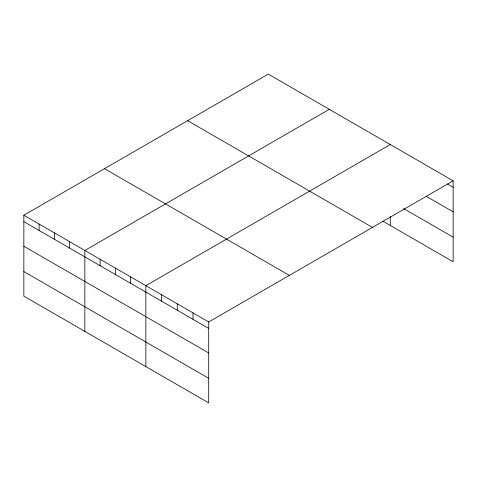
<?xml version="1.0" encoding="UTF-8"?>
<svg xmlns="http://www.w3.org/2000/svg" width="477" height="477" viewBox="0 0 477 477"><rect width="100%" height="100%" fill="white"/><g stroke="black" fill="none" stroke-linecap="round" stroke-linejoin="round"><path stroke-width="0.72" d="M382.673 221.072L453.15 261.76L453.15 180.837L268.295 74.114L23.85 215.24L23.85 296.163L208.705 402.886L208.705 321.963L23.85 215.24M329.297 109.328L84.852 250.461L84.852 331.384M390.299 144.549L145.855 285.681L145.855 366.604M208.705 321.963L453.15 180.837M447.492 183.997L453.15 187.264M426.122 196.244L453.15 211.848M403.5 208.509L453.15 237.176M187.628 120.681L372.483 227.41M104.517 168.667L289.372 275.396M23.85 221.668L208.705 328.391M23.85 246.251L208.705 352.974M23.85 271.58L208.705 378.303M390.299 216.534L390.299 225.472M192.994 312.894L192.994 319.322M177.283 303.819L177.283 310.247M161.566 294.75L161.566 301.178M130.603 276.875L130.603 283.302M115.356 268.068L115.356 274.496M100.104 259.261L100.104 265.689M69.6 241.654L69.6 248.082M54.354 232.848L54.354 239.275M39.102 224.047L39.102 230.469"/></g></svg>
